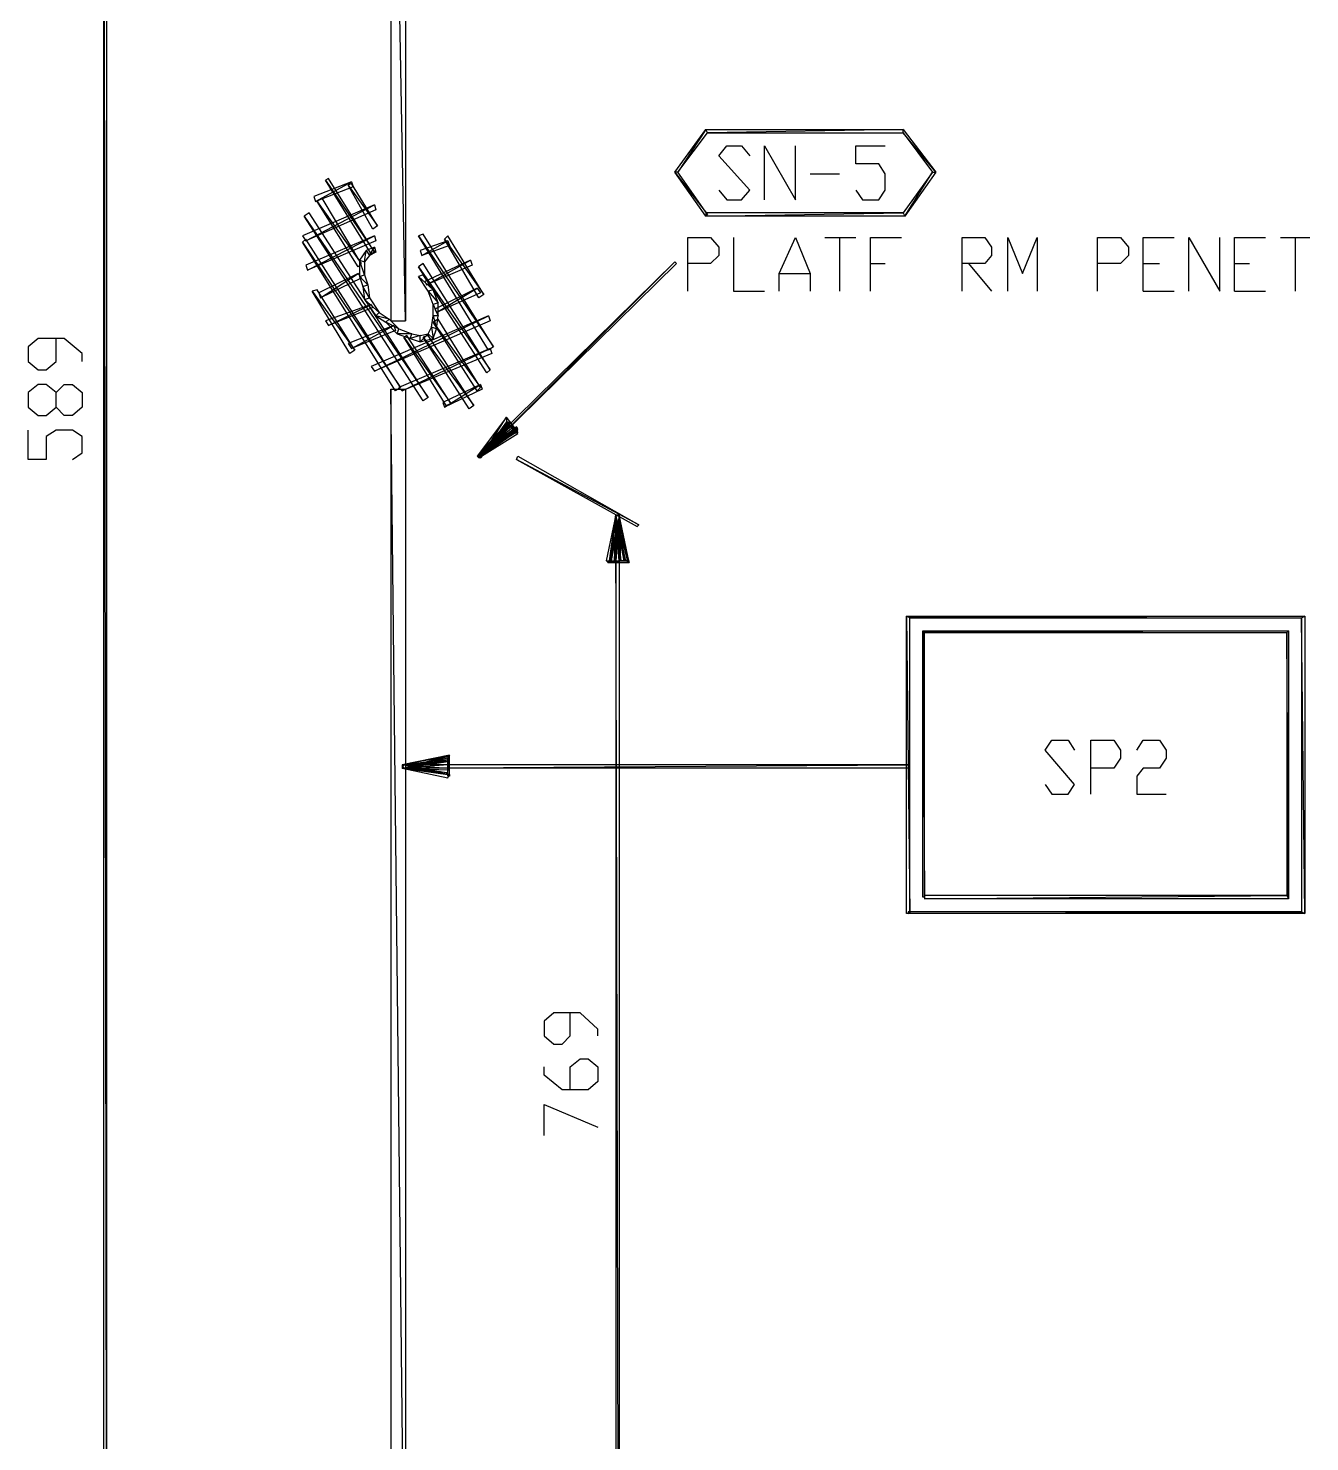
# Model space of a CAD drawing. Header units: millimetres. Extents: x 43 to 809, y -752 to -31.
# Drawn here: x 303.2 to 397.4, y -466.8 to -362.9 of the extents above; entities that cross this region are included whole.
import ezdxf

# ---------------------------------------------------------------- set-up
doc = ezdxf.new("R2010")
doc.units = ezdxf.units.MM
doc.layers.add('PDF_LINES', color=4, linetype='Continuous')

msp = doc.modelspace()

# ---------------------------------------------------------------- linework, layer by layer
at = {"layer": 'PDF_LINES'}
for p, q in [((308.92, -472.36), (308.68, -311.56)), ((308.68, -311.56), (308.68, -472.36)), ((308.92, -472.36), (308.68, -311.56)), ((308.92, -311.56), (308.92, -472.36)), ((330.88, -384.4), (329.8, -324.04)), ((329.8, -324.04), (329.8, -384.4)), ((330.88, -384.4), (329.8, -324.04)), ((330.88, -324.04), (330.88, -384.4)), ((350.68, -373.48), (352.96, -370.36)), ((352.96, -370.36), (350.92, -373.48)), ((352.96, -370.36), (350.92, -373.48)), ((350.92, -373.48), (353.08, -370.6)), ((353.08, -370.6), (352.96, -370.36)), ((352.96, -370.36), (367.48, -370.36)), ((353.08, -370.6), (352.96, -370.36)), ((367.48, -370.36), (353.08, -370.6)), ((367.48, -370.36), (353.08, -370.6)), ((353.08, -370.6), (367.48, -370.6)), ((367.48, -370.6), (367.48, -370.36)), ((367.48, -370.36), (369.88, -373.48)), ((367.48, -370.6), (367.48, -370.36)), ((369.88, -373.48), (367.48, -370.6)), ((367.48, -370.6), (369.64, -373.48)), ((369.88, -373.48), (367.48, -370.6)), ((353.92, -372.28), (354.52, -371.56)), ((354.52, -371.56), (355.6, -371.56)), ((355.6, -371.56), (356.2, -372.28)), ((357.28, -375.52), (357.28, -371.56)), ((357.28, -371.56), (359.56, -375.52)), ((359.56, -375.52), (359.56, -371.56)), ((364, -372.88), (364, -371.56)), ((364, -371.56), (366.16, -371.56)), ((356.2, -374.8), (353.92, -372.28)), ((365.68, -372.88), (364, -372.88)), ((366.16, -373.6), (365.68, -372.88)), ((325.24, -373.96), (325, -374.08)), ((328.6, -379.36), (325.24, -373.96)), ((350.92, -373.48), (350.68, -373.48)), ((350.92, -373.48), (350.68, -373.48)), ((350.68, -373.48), (353.08, -376.6)), ((350.68, -373.48), (353.08, -376.6)), ((352.96, -376.72), (350.68, -373.48)), ((353.08, -376.6), (350.92, -373.48)), ((360.64, -373.6), (362.8, -373.6)), ((366.16, -374.8), (366.16, -373.6)), ((369.64, -373.48), (367.48, -376.48)), ((367.6, -376.72), (369.64, -373.48)), ((367.6, -376.72), (369.64, -373.48)), ((369.88, -373.48), (367.6, -376.72)), ((369.64, -373.48), (369.88, -373.48)), ((369.64, -373.48), (369.88, -373.48)), ((326.92, -374.2), (324.16, -375.28)), ((324.28, -375.64), (326.92, -374.2)), ((324.28, -375.64), (326.92, -374.2)), ((327.04, -374.56), (324.28, -375.64)), ((325, -374.08), (328.6, -379.36)), ((325, -374.08), (328.6, -379.36)), ((328.36, -379.48), (325, -374.08)), ((326.92, -374.32), (326.68, -374.44)), ((326.68, -374.44), (328.84, -377.44)), ((326.68, -374.44), (328.84, -377.44)), ((328.48, -377.68), (326.68, -374.44)), ((326.92, -374.2), (327.04, -374.56)), ((328.84, -377.44), (326.92, -374.32)), ((353.92, -374.8), (354.52, -375.52)), ((355.6, -375.52), (356.2, -374.8)), ((364, -374.8), (364.48, -375.52)), ((365.68, -375.52), (366.16, -374.8)), ((328.6, -375.88), (323.32, -378.16)), ((323.56, -378.52), (328.6, -375.88)), ((323.56, -378.52), (328.6, -375.88)), ((324.16, -375.28), (324.28, -375.64)), ((324.76, -375.4), (324.4, -375.64)), ((324.4, -375.64), (327.64, -380.2)), ((324.4, -375.64), (327.64, -380.2)), ((327.4, -380.44), (324.4, -375.64)), ((327.64, -380.2), (324.76, -375.4)), ((328.6, -375.88), (328.72, -376.24)), ((354.52, -375.52), (355.6, -375.52)), ((364.48, -375.52), (365.68, -375.52)), ((323.8, -376.48), (323.44, -376.72)), ((323.44, -376.72), (332.56, -390.04)), ((323.44, -376.72), (332.56, -390.04)), ((332.2, -390.28), (323.44, -376.72)), ((328.72, -376.24), (323.56, -378.52)), ((332.56, -390.04), (323.8, -376.48)), ((352.96, -376.48), (352.96, -376.72)), ((352.96, -376.72), (367.48, -376.48)), ((367.48, -376.48), (352.96, -376.48)), ((352.96, -376.72), (367.48, -376.48)), ((353.08, -376.6), (352.96, -376.72)), ((367.6, -376.72), (352.96, -376.72)), ((367.48, -376.48), (367.6, -376.72)), ((367.48, -376.48), (367.6, -376.72)), ((328.84, -377.44), (328.48, -377.68)), ((332.2, -378.04), (331.84, -378.16)), ((337.36, -386.32), (332.2, -378.04)), ((323.32, -378.16), (323.56, -378.52)), ((323.56, -378.4), (323.32, -378.64)), ((323.32, -378.64), (330.52, -389.32)), ((323.32, -378.64), (330.52, -389.32)), ((330.16, -389.56), (323.32, -378.64)), ((328.6, -378.16), (323.56, -380.32)), ((330.52, -389.32), (323.56, -378.4)), ((323.68, -380.68), (328.6, -378.16)), ((323.68, -380.68), (328.6, -378.16)), ((328.72, -378.52), (323.68, -380.68)), ((328.6, -379), (328, -379.24)), ((328.24, -379.6), (328.6, -379)), ((328.24, -379.6), (328.6, -379)), ((328.6, -378.16), (328.72, -378.52)), ((328.6, -379), (328.72, -379.36)), ((331.84, -378.16), (337.36, -386.32)), ((331.84, -378.16), (337.36, -386.32)), ((337, -386.56), (331.84, -378.16)), ((334, -378.52), (331.96, -379.24)), ((332.08, -379.6), (334, -378.52)), ((332.08, -379.6), (334, -378.52)), ((334.12, -378.88), (332.08, -379.6)), ((334, -378.16), (333.76, -378.4)), ((333.76, -378.4), (336.64, -382.48)), ((333.76, -378.4), (336.64, -382.48)), ((336.28, -382.72), (333.76, -378.4)), ((336.64, -382.48), (334, -378.16)), ((334, -378.52), (334.12, -378.88)), ((351.64, -382.24), (351.64, -378.28)), ((351.64, -378.28), (353.32, -378.28)), ((353.32, -378.28), (353.92, -379)), ((353.92, -379), (353.92, -379.6)), ((355, -378.28), (355, -382.24)), ((358.36, -380.92), (359.56, -378.28)), ((359.56, -378.28), (360.64, -380.92)), ((361.72, -378.28), (364, -378.28)), ((362.8, -378.28), (362.8, -382.24)), ((365.08, -382.24), (365.08, -378.28)), ((365.08, -378.28), (367.36, -378.28)), ((371.8, -382.24), (371.8, -378.28)), ((371.8, -378.28), (373.48, -378.28)), ((373.48, -378.28), (373.96, -379)), ((373.96, -379), (373.96, -379.6)), ((375.16, -382.24), (375.16, -378.28)), ((375.16, -378.28), (376.24, -380.92)), ((376.24, -380.92), (377.32, -378.28)), ((377.32, -378.28), (377.32, -382.24)), ((381.76, -382.24), (381.76, -378.28)), ((381.76, -378.28), (383.44, -378.28)), ((383.44, -378.28), (384.04, -379)), ((384.04, -379), (384.04, -379.6)), ((385.12, -382.24), (385.12, -378.28)), ((385.12, -378.28), (387.4, -378.28)), ((388.48, -382.24), (388.48, -378.28)), ((388.48, -378.28), (390.76, -382.24)), ((390.76, -382.24), (390.76, -378.28)), ((391.84, -382.24), (391.84, -378.28)), ((391.84, -378.28), (394.12, -378.28)), ((395.2, -378.28), (397.36, -378.28)), ((396.28, -378.28), (396.28, -382.24)), ((327.64, -380.2), (327.4, -380.44)), ((328, -379.24), (327.52, -379.96)), ((327.88, -381.04), (327.52, -379.96)), ((327.52, -379.96), (327.52, -381.16)), ((327.88, -381.04), (327.52, -379.96)), ((327.52, -379.96), (327.88, -380.08)), ((327.52, -379.96), (327.88, -380.08)), ((327.88, -380.08), (328, -379.24)), ((327.88, -380.08), (328, -379.24)), ((328.24, -379.6), (327.88, -380.08)), ((327.88, -380.08), (327.88, -381.04)), ((328, -379.24), (328.24, -379.6)), ((328, -379.24), (328.24, -379.6)), ((328.72, -379.36), (328.24, -379.6)), ((328.6, -379.36), (328.36, -379.48)), ((328.6, -379.24), (328.6, -379.24)), ((332.2, -380.2), (331.84, -380.44)), ((331.96, -379.24), (332.08, -379.6)), ((337.12, -388), (332.2, -380.2)), ((335.68, -379.96), (332.32, -381.52)), ((332.44, -381.76), (335.68, -379.96)), ((332.44, -381.76), (335.68, -379.96)), ((335.68, -379.96), (335.8, -380.32)), ((350.68, -380.08), (336.16, -394.36)), ((336.28, -394.48), (350.68, -380.08)), ((336.28, -394.48), (350.68, -380.08)), ((350.8, -380.2), (336.28, -394.48)), ((350.68, -380.08), (350.8, -380.2)), ((353.32, -380.2), (351.64, -380.2)), ((353.92, -379.6), (353.32, -380.2)), ((365.08, -380.2), (366.16, -380.2)), ((373.48, -380.2), (371.8, -380.2)), ((372.28, -380.2), (373.96, -382.24)), ((373.96, -379.6), (373.48, -380.2)), ((383.44, -380.2), (381.76, -380.2)), ((384.04, -379.6), (383.44, -380.2)), ((385.12, -380.2), (386.32, -380.2)), ((391.84, -380.2), (392.92, -380.2)), ((323.56, -380.32), (323.68, -380.68)), ((327.4, -380.92), (324.52, -382.36)), ((324.64, -382.72), (327.4, -380.92)), ((324.64, -382.72), (327.4, -380.92)), ((327.4, -380.92), (327.64, -381.28)), ((327.52, -381.16), (327.88, -381.04)), ((327.52, -381.16), (327.88, -381.04)), ((328.12, -381.76), (327.52, -381.16)), ((327.52, -381.16), (327.76, -381.88)), ((328.12, -381.76), (327.52, -381.16)), ((327.88, -381.04), (328.12, -381.76)), ((331.84, -380.44), (337.12, -388)), ((331.84, -380.44), (337.12, -388)), ((336.88, -388.24), (331.84, -380.44)), ((332.2, -381.04), (331.84, -381.16)), ((331.84, -381.16), (332.92, -382.12)), ((331.84, -381.16), (332.92, -382.12)), ((332.56, -382.24), (331.84, -381.16)), ((332.92, -382.12), (332.2, -381.04)), ((335.8, -380.32), (332.44, -381.76)), ((358.36, -382.24), (358.36, -380.92)), ((358.36, -380.92), (360.64, -380.92)), ((360.64, -380.92), (360.64, -382.24)), ((324.4, -382.12), (324.04, -382.24)), ((324.04, -382.24), (327.16, -386.56)), ((324.04, -382.24), (327.16, -386.56)), ((326.8, -386.8), (324.04, -382.24)), ((327.16, -386.56), (324.4, -382.12)), ((327.64, -381.28), (324.64, -382.72)), ((327.76, -381.88), (328.12, -381.76)), ((327.76, -381.88), (328.12, -381.76)), ((328.24, -382.72), (327.76, -381.88)), ((327.76, -381.88), (327.88, -382.84)), ((328.24, -382.72), (327.76, -381.88)), ((328.12, -381.76), (328.24, -382.72)), ((332.32, -381.52), (332.44, -381.76)), ((332.92, -382.12), (332.56, -382.24)), ((332.92, -382.12), (332.56, -382.24)), ((332.56, -382.24), (333.28, -383.08)), ((332.56, -382.24), (333.28, -383.08)), ((332.92, -383.2), (332.56, -382.24)), ((333.28, -383.08), (332.92, -382.12)), ((336.16, -382), (333.04, -383.56)), ((333.16, -383.8), (336.16, -382)), ((333.16, -383.8), (336.16, -382)), ((336.16, -382), (336.4, -382.36)), ((355, -382.24), (357.28, -382.24)), ((385.12, -382.24), (387.4, -382.24)), ((391.84, -382.24), (394.12, -382.24)), ((324.52, -382.36), (324.64, -382.72)), ((328.36, -383.2), (325, -384.4)), ((325.24, -384.76), (328.36, -383.2)), ((325.24, -384.76), (328.36, -383.2)), ((327.88, -382.84), (328.24, -382.72)), ((327.88, -382.84), (328.24, -382.72)), ((328.96, -383.8), (327.88, -382.84)), ((327.88, -382.84), (328.72, -384.04)), ((328.96, -383.8), (327.88, -382.84)), ((328.24, -382.72), (328.96, -383.8)), ((328.36, -383.2), (328.48, -383.44)), ((333.28, -383.08), (332.92, -383.2)), ((333.28, -383.08), (332.92, -383.2)), ((332.92, -383.2), (333.28, -384.04)), ((332.92, -383.2), (333.28, -384.04)), ((332.92, -384.04), (332.92, -383.2)), ((336.4, -382.36), (333.16, -383.8)), ((333.28, -384.04), (333.28, -383.08)), ((336.64, -382.48), (336.28, -382.72)), ((328.48, -383.44), (325.24, -384.76)), ((337, -384.04), (328.36, -387.76)), ((328.6, -388.12), (337, -384.04)), ((328.6, -388.12), (337, -384.04)), ((328.72, -384.04), (328.96, -383.8)), ((328.72, -384.04), (328.96, -383.8)), ((329.68, -384.28), (328.72, -384.04)), ((328.72, -384.04), (329.44, -384.52)), ((329.68, -384.28), (328.72, -384.04)), ((328.96, -383.8), (329.68, -384.28)), ((329.44, -384.52), (329.68, -384.28)), ((329.44, -384.52), (329.68, -384.28)), ((329.68, -384.28), (330.4, -385)), ((332.8, -384.88), (332.92, -384.04)), ((333.28, -384.04), (332.92, -384.04)), ((333.28, -384.04), (332.92, -384.04)), ((332.92, -384.04), (333.16, -385)), ((332.92, -384.04), (333.16, -385)), ((333.28, -384.28), (332.92, -384.52)), ((333.04, -383.56), (333.16, -383.8)), ((333.16, -385), (333.28, -384.04)), ((336.4, -389.32), (333.28, -384.28)), ((337, -384.04), (337.12, -384.4)), ((325, -384.4), (325.24, -384.76)), ((330.04, -384.76), (326.68, -386.08)), ((326.92, -386.44), (330.04, -384.76)), ((326.92, -386.44), (330.04, -384.76)), ((330.16, -385.12), (326.92, -386.44)), ((337.12, -384.4), (328.6, -388.12)), ((330.4, -385), (329.44, -384.52)), ((329.44, -384.52), (330.28, -385.36)), ((330.4, -385), (329.44, -384.52)), ((329.8, -384.4), (330.88, -384.4)), ((330.04, -384.76), (330.16, -385.12)), ((330.28, -385.36), (330.4, -385)), ((330.28, -385.36), (330.4, -385)), ((331.36, -385.36), (330.28, -385.36)), ((330.28, -385.36), (331.24, -385.72)), ((331.36, -385.36), (330.28, -385.36)), ((330.4, -385), (331.36, -385.36)), ((331.24, -385.72), (331.36, -385.36)), ((331.24, -385.72), (331.36, -385.36)), ((331.36, -385.36), (331.96, -385.48)), ((332.56, -385.36), (331.96, -385.96)), ((332.56, -385.36), (331.96, -385.96)), ((331.96, -385.48), (332.56, -385.36)), ((332.56, -385.36), (332.8, -384.88)), ((332.92, -385.72), (332.56, -385.36)), ((332.92, -385.72), (332.56, -385.36)), ((333.16, -385), (332.8, -384.88)), ((333.16, -385), (332.8, -384.88)), ((332.8, -384.88), (332.92, -385.72)), ((332.8, -384.88), (332.92, -385.72)), ((332.92, -384.52), (336.4, -389.32)), ((332.92, -384.52), (336.4, -389.32)), ((336.16, -389.56), (332.92, -384.52)), ((332.92, -385.72), (333.16, -385)), ((303.88, -385.72), (303.16, -386.32)), ((303.16, -386.32), (303.16, -387.4)), ((305.8, -385.72), (303.88, -385.72)), ((305.2, -387.4), (305.2, -385.72)), ((307.12, -386.8), (305.8, -385.72)), ((326.68, -386.08), (326.92, -386.44)), ((337.12, -386.44), (330.4, -389.32)), ((330.64, -389.56), (337.12, -386.44)), ((330.64, -389.56), (337.12, -386.44)), ((331, -385.48), (330.76, -385.6)), ((330.76, -385.6), (334.24, -390.52)), ((330.76, -385.6), (334.24, -390.52)), ((333.88, -390.64), (330.76, -385.6)), ((334.24, -390.52), (331, -385.48)), ((331.96, -385.48), (331.24, -385.72)), ((331.96, -385.48), (331.24, -385.72)), ((331.24, -385.72), (331.96, -385.96)), ((331.96, -385.96), (331.96, -385.48)), ((331.96, -385.96), (331.96, -385.48)), ((331.96, -385.96), (332.92, -385.72)), ((332.56, -385.48), (332.2, -385.6)), ((332.2, -385.6), (335.92, -390.64)), ((332.2, -385.6), (335.92, -390.64)), ((335.56, -390.88), (332.2, -385.6)), ((335.92, -390.64), (332.56, -385.48)), ((337.36, -386.32), (337, -386.56)), ((337.12, -386.44), (337.24, -386.8)), ((303.16, -387.4), (303.88, -388)), ((304.48, -388), (305.2, -387.4)), ((307.12, -387.4), (307.12, -386.8)), ((327.16, -386.56), (326.8, -386.8)), ((337.24, -386.8), (330.64, -389.56)), ((303.88, -388), (304.48, -388)), ((328.36, -387.76), (328.6, -388.12)), ((337.12, -388), (336.88, -388.24)), ((303.88, -389.08), (303.16, -389.68)), ((304.48, -389.08), (303.88, -389.08)), ((305.2, -389.68), (304.48, -389.08)), ((305.2, -389.68), (305.8, -389.08)), ((305.8, -389.08), (306.4, -389.08)), ((306.4, -389.08), (307.12, -389.68)), ((330.88, -484.72), (329.8, -389.44)), ((329.8, -389.44), (329.8, -484.72)), ((330.88, -484.72), (329.8, -389.44)), ((329.8, -389.44), (330.88, -389.44)), ((330.52, -389.32), (330.16, -389.56)), ((330.4, -389.32), (330.64, -389.56)), ((330.88, -389.44), (330.88, -484.72)), ((336.4, -389.08), (333.64, -390.4)), ((333.76, -390.76), (336.4, -389.08)), ((333.76, -390.76), (336.4, -389.08)), ((336.52, -389.44), (333.76, -390.76)), ((336.4, -389.32), (336.16, -389.56)), ((336.4, -389.08), (336.52, -389.44)), ((303.16, -389.68), (303.16, -390.76)), ((305.2, -390.76), (305.2, -389.68)), ((307.12, -389.68), (307.12, -390.76)), ((332.56, -390.04), (332.2, -390.28)), ((333.64, -390.4), (333.76, -390.76)), ((334.24, -390.52), (333.88, -390.64)), ((303.16, -390.76), (303.88, -391.36)), ((303.88, -391.36), (304.48, -391.36)), ((304.48, -391.36), (305.2, -390.76)), ((305.8, -391.36), (305.2, -390.76)), ((306.4, -391.36), (305.8, -391.36)), ((307.12, -390.76), (306.4, -391.36)), ((335.92, -390.64), (335.56, -390.88)), ((338.32, -391.48), (336.16, -394.36)), ((336.4, -394.48), (338.32, -391.48)), ((336.4, -394.48), (338.32, -391.48)), ((338.32, -391.48), (338.32, -391.84)), ((338.32, -391.48), (338.32, -391.84)), ((339.16, -392.56), (338.32, -391.48)), ((303.16, -394.6), (303.16, -392.44)), ((305.2, -392.44), (304.48, -392.92)), ((306.4, -392.44), (305.2, -392.44)), ((307.12, -392.92), (306.4, -392.44)), ((338.44, -391.84), (336.16, -394.36)), ((338.44, -391.84), (336.16, -394.36)), ((338.44, -391.96), (336.16, -394.36)), ((336.16, -394.36), (339.04, -392.2)), ((336.16, -394.36), (338.8, -392.2)), ((336.16, -394.36), (339.04, -392.32)), ((339.04, -392.2), (336.28, -394.48)), ((339.04, -392.2), (336.28, -394.48)), ((338.8, -392.2), (336.28, -394.48)), ((338.8, -392.2), (336.28, -394.48)), ((339.04, -392.32), (336.28, -394.48)), ((339.04, -392.32), (336.28, -394.48)), ((336.28, -394.48), (339.16, -392.32)), ((336.28, -394.48), (338.92, -392.32)), ((336.28, -394.48), (339.16, -392.44)), ((339.04, -392.56), (336.28, -394.48)), ((339.04, -392.56), (336.28, -394.48)), ((336.28, -394.36), (339.04, -392.56)), ((338.32, -391.84), (336.4, -394.48)), ((336.4, -394.48), (338.44, -391.84)), ((336.4, -394.48), (338.44, -391.84)), ((336.4, -394.48), (338.44, -391.84)), ((336.4, -394.48), (338.44, -391.84)), ((338.56, -391.96), (336.4, -394.48)), ((338.56, -391.96), (336.4, -394.48)), ((336.4, -394.48), (338.44, -391.96)), ((336.4, -394.48), (338.44, -391.96)), ((338.56, -392.08), (336.4, -394.48)), ((338.32, -391.84), (339.16, -392.56)), ((338.32, -391.84), (339.16, -392.56)), ((339.04, -392.68), (338.32, -391.84)), ((338.44, -391.84), (338.56, -391.96)), ((338.44, -391.84), (338.56, -391.96)), ((338.44, -391.96), (338.56, -392.08)), ((338.92, -392.32), (338.8, -392.2)), ((339.16, -392.32), (339.04, -392.2)), ((339.16, -392.44), (339.04, -392.32)), ((339.16, -392.68), (339.04, -392.56)), ((339.16, -392.56), (339.04, -392.68)), ((304.48, -392.92), (304.48, -394.6)), ((307.12, -394.12), (307.12, -392.92)), ((336.28, -394.48), (339.16, -392.68)), ((304.48, -394.6), (303.16, -394.6)), ((306.4, -394.6), (307.12, -394.12)), ((336.16, -394.36), (336.4, -394.48)), ((336.28, -394.48), (336.16, -394.36)), ((336.16, -394.36), (336.4, -394.48)), ((336.28, -394.48), (336.16, -394.36)), ((336.16, -394.36), (336.4, -394.48)), ((336.28, -394.48), (336.16, -394.36)), ((336.16, -394.36), (336.4, -394.48)), ((336.16, -394.36), (336.28, -394.48)), ((336.28, -394.48), (336.28, -394.36)), ((339.04, -394.6), (339.16, -394.36)), ((348.04, -399.4), (339.04, -394.6)), ((339.04, -394.6), (347.92, -399.52)), ((348.04, -399.4), (339.04, -394.6)), ((339.16, -394.36), (348.04, -399.4)), ((346.36, -398.68), (345.64, -402.04)), ((345.88, -402.04), (346.36, -398.68)), ((345.88, -402.04), (346.36, -398.68)), ((346.36, -398.68), (345.88, -402.04)), ((346.6, -398.8), (345.88, -402.04)), ((346, -402.04), (346.36, -398.68)), ((346, -402.04), (346.36, -398.68)), ((346.6, -398.8), (346, -402.04)), ((346.36, -398.68), (346.24, -402.04)), ((346.36, -398.68), (346.24, -402.04)), ((346.36, -398.68), (346.6, -398.8)), ((346.6, -398.68), (346.36, -398.8)), ((346.36, -398.68), (346.6, -398.8)), ((346.6, -398.68), (346.36, -398.8)), ((346.36, -402.04), (346.36, -398.68)), ((346.36, -402.04), (346.36, -398.68)), ((346.36, -398.68), (346.6, -398.8)), ((346.6, -398.68), (346.36, -398.8)), ((346.36, -402.04), (346.36, -398.68)), ((346.36, -402.04), (346.36, -398.68)), ((346.36, -398.68), (346.6, -398.8)), ((346.6, -398.68), (346.36, -398.8)), ((346.6, -506.56), (346.36, -398.68)), ((346.36, -398.68), (346.36, -506.56)), ((346.6, -506.56), (346.36, -398.68)), ((346.36, -398.68), (346.6, -398.68)), ((346.36, -398.8), (347.32, -402.16)), ((346.36, -398.8), (347.32, -402.16)), ((347.08, -402.04), (346.36, -398.8)), ((346.36, -398.8), (347.2, -402.04)), ((346.36, -398.8), (347.2, -402.04)), ((346.96, -402.04), (346.36, -398.8)), ((346.6, -398.8), (346.36, -402.04)), ((346.36, -398.8), (346.96, -402.04)), ((346.36, -398.8), (346.96, -402.04)), ((346.72, -402.04), (346.36, -398.8)), ((346.6, -398.8), (346.36, -402.04)), ((346.36, -398.8), (346.72, -402.04)), ((346.36, -398.8), (346.72, -402.04)), ((346.6, -402.04), (346.36, -398.8)), ((347.32, -402.16), (346.6, -398.68)), ((347.2, -402.04), (346.6, -398.68)), ((346.96, -402.04), (346.6, -398.68)), ((346.72, -402.04), (346.6, -398.68)), ((346.6, -398.68), (346.6, -506.56)), ((347.92, -399.52), (348.04, -399.4)), ((345.64, -402.04), (345.88, -402.04)), ((347.08, -402.04), (345.76, -402.16)), ((347.08, -402.04), (345.76, -402.16)), ((345.76, -402.16), (345.76, -402.04)), ((345.76, -402.04), (347.08, -402.04)), ((345.76, -402.16), (347.32, -402.16)), ((345.88, -402.04), (346, -402.04)), ((346.24, -402.04), (346.36, -402.04)), ((346.24, -402.04), (346.36, -402.04)), ((346.72, -402.04), (346.6, -402.04)), ((346.96, -402.04), (346.72, -402.04)), ((347.2, -402.04), (346.96, -402.04)), ((347.32, -402.16), (347.08, -402.04)), ((347.32, -402.16), (347.08, -402.04)), ((367.96, -406.24), (367.72, -406.12)), ((367.72, -406.12), (397, -406.12)), ((367.96, -406.24), (367.72, -406.12)), ((367.72, -406.12), (367.96, -427.96)), ((367.72, -406.12), (367.96, -427.96)), ((367.72, -427.96), (367.72, -406.12)), ((397, -406.12), (367.96, -406.24)), ((397, -406.12), (367.96, -406.24)), ((396.76, -406.24), (397, -406.12)), ((396.76, -406.24), (397, -406.12)), ((397, -406.12), (397, -427.96)), ((367.96, -406.24), (396.76, -406.24)), ((367.96, -427.96), (367.96, -406.24)), ((369.04, -407.32), (368.92, -407.2)), ((368.92, -407.2), (395.8, -407.2)), ((369.04, -407.32), (368.92, -407.2)), ((368.92, -407.2), (369.04, -426.76)), ((368.92, -407.2), (369.04, -426.76)), ((368.92, -426.76), (368.92, -407.2)), ((395.8, -407.2), (369.04, -407.32)), ((395.8, -407.2), (369.04, -407.32)), ((395.68, -407.32), (395.8, -407.2)), ((395.68, -407.32), (395.8, -407.2)), ((395.8, -407.2), (395.8, -426.88)), ((397, -427.96), (396.76, -406.24)), ((396.76, -406.24), (396.76, -427.84)), ((397, -427.96), (396.76, -406.24)), ((369.04, -407.32), (395.68, -407.32)), ((369.04, -426.76), (369.04, -407.32)), ((395.8, -426.88), (395.68, -407.32)), ((395.68, -407.32), (395.68, -426.64)), ((395.8, -426.88), (395.68, -407.32)), ((377.92, -415.96), (378.4, -415.24)), ((378.4, -415.24), (379.6, -415.24)), ((379.6, -415.24), (380.08, -415.96)), ((381.28, -419.2), (381.28, -415.24)), ((381.28, -415.24), (382.96, -415.24)), ((382.96, -415.24), (383.44, -415.96)), ((384.64, -415.96), (385.12, -415.24)), ((385.12, -415.24), (386.32, -415.24)), ((386.32, -415.24), (386.8, -415.96)), ((334.12, -416.32), (330.64, -417.04)), ((334, -416.44), (330.64, -417.04)), ((330.76, -417.28), (334.12, -416.32)), ((330.76, -417.28), (334.12, -416.32)), ((330.76, -417.28), (334, -416.44)), ((330.76, -417.28), (334, -416.44)), ((334, -416.56), (330.76, -417.28)), ((334.12, -416.32), (334, -416.56)), ((334.12, -416.32), (334, -416.56)), ((334, -416.44), (334, -416.68)), ((334, -416.56), (334.12, -417.88)), ((334, -416.56), (334.12, -417.88)), ((334, -417.88), (334, -416.56)), ((334.12, -417.88), (334.12, -416.32)), ((380.08, -418.48), (377.92, -415.96)), ((383.44, -416.56), (382.96, -417.28)), ((383.44, -415.96), (383.44, -416.56)), ((386.8, -416.56), (386.32, -417.28)), ((386.8, -415.96), (386.8, -416.56)), ((334, -416.68), (330.64, -417.04)), ((334, -416.8), (330.64, -417.04)), ((330.64, -417.28), (330.76, -417.04)), ((330.64, -417.04), (330.76, -417.28)), ((330.64, -417.28), (330.76, -417.04)), ((330.64, -417.04), (330.76, -417.28)), ((330.64, -417.28), (330.76, -417.04)), ((330.64, -417.04), (330.76, -417.28)), ((330.64, -417.28), (330.76, -417.04)), ((330.64, -417.04), (330.76, -417.28)), ((330.64, -417.04), (330.64, -417.28)), ((330.64, -417.28), (367.84, -417.04)), ((367.84, -417.04), (330.64, -417.04)), ((330.64, -417.28), (367.84, -417.04)), ((334.12, -417.76), (330.64, -417.28)), ((330.64, -417.28), (334, -418)), ((334.12, -417.76), (330.64, -417.28)), ((334, -417.64), (330.64, -417.28)), ((330.64, -417.28), (334, -417.76)), ((334, -417.64), (330.64, -417.28)), ((334, -417.28), (330.64, -417.28)), ((330.64, -417.28), (334, -417.4)), ((334, -417.28), (330.64, -417.28)), ((334, -417.28), (330.64, -417.28)), ((330.64, -417.28), (334, -417.4)), ((334, -417.28), (330.64, -417.28)), ((367.84, -417.28), (330.64, -417.28)), ((334, -416.68), (330.76, -417.28)), ((330.76, -417.28), (334, -416.68)), ((330.76, -417.28), (334, -416.68)), ((334, -416.8), (330.76, -417.28)), ((330.76, -417.28), (334, -416.8)), ((330.76, -417.28), (334, -416.8)), ((330.76, -417.04), (334.12, -417.76)), ((330.76, -417.04), (334, -417.64)), ((330.76, -417.04), (334, -417.28)), ((330.76, -417.04), (334, -417.28)), ((334, -417.04), (330.76, -417.28)), ((334, -416.68), (334, -416.8)), ((334, -416.8), (334, -417.04)), ((334, -417.4), (334, -417.28)), ((334, -417.4), (334, -417.28)), ((367.84, -417.04), (367.84, -417.28)), ((382.96, -417.28), (381.28, -417.28)), ((385.12, -417.28), (384.64, -417.88)), ((386.32, -417.28), (385.12, -417.28)), ((334, -417.76), (334, -417.64)), ((334, -418), (334.12, -417.76)), ((334.12, -417.88), (334, -417.88)), ((377.92, -418.48), (378.4, -419.2)), ((379.6, -419.2), (380.08, -418.48)), ((384.64, -417.88), (384.64, -419.2)), ((378.4, -419.2), (379.6, -419.2)), ((384.64, -419.2), (386.8, -419.2)), ((369.04, -426.76), (368.92, -426.76)), ((369.04, -426.64), (369.04, -426.88)), ((369.04, -426.88), (395.68, -426.64)), ((395.68, -426.64), (369.04, -426.64)), ((369.04, -426.88), (395.68, -426.64)), ((395.8, -426.88), (369.04, -426.88)), ((395.68, -426.64), (395.8, -426.88)), ((395.68, -426.64), (395.8, -426.88)), ((367.96, -427.96), (367.72, -427.96)), ((367.84, -427.84), (367.84, -427.96)), ((367.84, -427.96), (396.76, -427.84)), ((396.76, -427.84), (367.84, -427.84)), ((367.84, -427.96), (396.76, -427.84)), ((397, -427.96), (367.84, -427.96)), ((396.76, -427.84), (397, -427.96)), ((396.76, -427.84), (397, -427.96)), ((341.8, -435.28), (341.08, -435.88)), ((341.08, -435.88), (341.08, -436.96)), ((343.72, -435.28), (341.8, -435.28)), ((343, -436.96), (343, -435.28)), ((345.04, -436.48), (343.72, -435.28)), ((341.08, -436.96), (341.8, -437.56)), ((342.4, -437.56), (343, -436.96)), ((345.04, -436.96), (345.04, -436.48)), ((341.8, -437.56), (342.4, -437.56)), ((341.08, -439.84), (341.08, -439.24)), ((343, -439.24), (343.72, -438.64)), ((343, -440.92), (343, -439.24)), ((343.72, -438.64), (344.32, -438.64)), ((344.32, -438.64), (345.04, -439.24)), ((345.04, -439.24), (345.04, -440.32)), ((342.4, -440.92), (341.08, -439.84)), ((345.04, -440.32), (344.32, -440.92)), ((344.32, -440.92), (342.4, -440.92)), ((341.08, -444.28), (341.08, -442)), ((341.08, -442), (345.04, -443.68))]:
    msp.add_line(p, q, dxfattribs=at)

doc.saveas('drawing.dxf')
